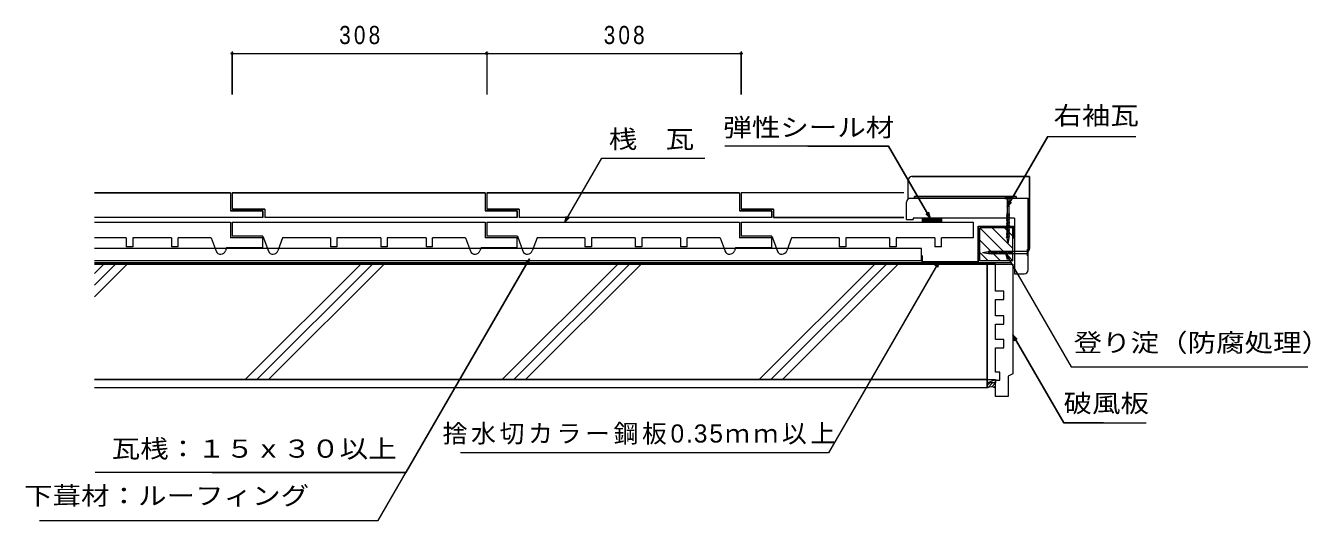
# Model space of a CAD drawing. Units: millimetres, scale not verified. Extents: x -382 to 655, y -498 to -98.
import ezdxf
from ezdxf.enums import TextEntityAlignment as Align

# ---------------------------------------------------------------- set-up
doc = ezdxf.new("R2010")
doc.units = ezdxf.units.MM
doc.header["$LTSCALE"] = 10
doc.layers.add('0-0_LAYER002', color=4, linetype='Continuous', lineweight=18)
doc.styles.add('2', font='')
doc.styles.get('2').set_extended_font_data('2')

msp = doc.modelspace()

# ---------------------------------------------------------------- linework, layer by layer
at = {"layer": '0-0_LAYER002', "color": 2}
for p, q in [((-215.34, -118.57), (-215.34, -153.57)), ((-215.34, -120.23), (-10.01, -120.23)), ((-10.01, -118.57), (-10.01, -153.57)), ((-10.01, -120.23), (195.32, -120.23)), ((195.32, -118.57), (195.32, -153.57)), ((330.1, -237.17), (330.1, -222.98)), ((333.33, -219.75), (428.16, -219.75)), ((428.16, -277.79), (428.16, -219.75)), ((-216.68, -232.82), (-326.43, -232.82)), ((-216.68, -232.82), (-216.68, -247.46)), ((-215.34, -232.82), (-215.34, -246.13)), ((-11.34, -232.82), (-215.34, -232.82)), ((-11.34, -232.82), (-11.34, -247.46)), ((-11.34, -232.82), (-11.34, -246.13)), ((-10.01, -232.82), (-10.01, -246.13)), ((193.99, -232.82), (-10.01, -232.82)), ((193.99, -232.82), (193.99, -247.46)), ((195.32, -232.82), (195.32, -246.13)), ((326.63, -232.82), (195.32, -232.82)), ((330.1, -237.17), (335.26, -237.17)), ((335.26, -235.88), (335.26, -237.17)), ((417.19, -235.88), (335.26, -235.88)), ((417.19, -235.88), (417.19, -237.36)), ((-189.13, -246.13), (-215.34, -246.13)), ((-189.13, -246.13), (-189.13, -252.95)), ((16.2, -246.13), (-10.01, -246.13)), ((16.2, -246.13), (16.2, -252.95)), ((221.54, -246.13), (195.32, -246.13)), ((221.54, -246.13), (221.54, -252.95)), ((-190.68, -252.95), (-326.43, -252.95)), ((14.66, -252.95), (-189.13, -252.95)), ((219.99, -252.95), (16.2, -252.95)), ((326.63, -252.95), (221.54, -252.95)), ((341.36, -253.3), (341.36, -256.62)), ((341.36, -253.3), (356.88, -253.3)), ((341.36, -254.13), (356.88, -254.13)), ((341.36, -254.96), (356.88, -254.96)), ((341.36, -255.79), (356.88, -255.79)), ((341.36, -256.62), (356.88, -256.62)), ((356.88, -253.3), (356.88, -256.62)), ((414.63, -287.9), (387.97, -261.24)), ((414.63, -277.91), (397.96, -261.24)), ((414.63, -267.92), (407.96, -261.24)), ((340.91, -277.93), (-326.43, -277.93)), ((340.91, -287.93), (340.91, -277.93)), ((404.64, -287.9), (387.97, -271.23)), ((340.91, -287.93), (-326.43, -287.93)), ((413.83, -289.56), (-326.43, -289.56)), ((341.3, -288.56), (341.3, -283.5)), ((386.58, -288.56), (341.3, -288.56)), ((394.65, -287.9), (387.97, -281.22)), ((400.66, -290.56), (-326.43, -290.56)), ((-326.43, -316.89), (-300.11, -290.57)), ((-326.43, -307.46), (-309.54, -290.57)), ((-326.43, -298.03), (-318.96, -290.57)), ((-204.87, -383.89), (-111.55, -290.57)), ((-195.44, -383.89), (-102.12, -290.57)), ((-186.01, -383.89), (-92.69, -290.57)), ((2.55, -383.89), (95.87, -290.57)), ((11.98, -383.89), (105.3, -290.57)), ((21.41, -383.89), (114.73, -290.57)), ((209.97, -383.89), (303.29, -290.57)), ((219.4, -383.89), (312.72, -290.57)), ((228.82, -383.89), (322.15, -290.57)), ((393.99, -290.56), (393.99, -383.89)), ((393.99, -383.89), (-326.43, -383.89)), ((393.99, -390.56), (-326.43, -390.56)), ((393.99, -383.89), (400.66, -383.89)), ((393.99, -383.89), (393.99, -390.56))]:
    msp.add_line(p, q, dxfattribs=at)
at = {"layer": '0-0_LAYER002', "color": 7}
for p, q in [((-215.34, -153.57), (-215.34, -119.4)), ((-215.34, -120.23), (195.32, -120.23)), ((249.27, -195.19), (182.29, -195.19)), ((442.7, -187.5), (409.95, -244.23)), ((442.7, -187.5), (474.7, -187.5)), ((474.7, -187.5), (513.96, -187.5)), ((109.92, -204.78), (165.97, -204.78)), ((330.1, -237.17), (330.1, -222.98)), ((428.16, -219.75), (333.33, -219.75)), ((428.16, -219.75), (428.16, -277.79)), ((-216.68, -232.82), (-216.68, -247.46)), ((326.63, -232.82), (195.32, -232.82)), ((53.97, -252.95), (54.28, -251.8)), ((341.36, -253.3), (341.36, -256.62)), ((341.36, -253.3), (356.88, -253.3)), ((341.36, -254.13), (356.88, -254.13)), ((341.36, -254.96), (356.88, -254.96)), ((341.36, -255.79), (356.88, -255.79)), ((344.29, -249.76), (347.82, -253.3)), ((356.88, -253.3), (356.88, -256.62)), ((386.58, -259.89), (386.58, -288.56)), ((340.91, -277.93), (-326.43, -277.93)), ((340.91, -287.93), (340.91, -277.93)), ((340.91, -287.93), (-326.43, -287.93)), ((413.25, -289.56), (-326.43, -289.56)), ((-97.52, -497.59), (24.43, -286.37)), ((24.43, -286.37), (20.89, -289.9)), ((24.43, -286.37), (23.14, -291.2)), ((355.06, -288.56), (351.56, -291.96)), ((355.09, -288.43), (353.8, -293.26)), ((409.1, -282.37), (412.4, -285.5)), ((409.12, -282.41), (410.16, -286.8)), ((-326.43, -290.56), (393.99, -290.56)), ((-318.96, -290.57), (-326.43, -298.03)), ((-309.54, -290.57), (-326.43, -307.46)), ((-300.11, -290.57), (-326.43, -316.89)), ((-111.55, -290.57), (-204.87, -383.89)), ((-195.44, -383.89), (-102.12, -290.57)), ((-186.01, -383.89), (-92.69, -290.57)), ((11.98, -383.89), (105.3, -290.57)), ((114.73, -290.57), (21.41, -383.89)), ((209.97, -383.89), (303.29, -290.57)), ((312.72, -290.57), (219.4, -383.89)), ((228.82, -383.89), (322.15, -290.57)), ((414.63, -347.56), (418.17, -351.09)), ((559.72, -373.51), (652.61, -373.51)), ((393.99, -390.56), (-326.43, -390.56)), ((393.99, -390.56), (393.99, -383.89)), ((487.78, -418.83), (522.11, -418.83)), ((120.79, -443.11), (-31.13, -443.11)), ((-231.67, -458.91), (-326.1, -458.91)), ((-231.67, -458.91), (-75.19, -458.91)), ((-370.95, -497.59), (-97.52, -497.59))]:
    msp.add_line(p, q, dxfattribs=at)
at = {"layer": '0-0_LAYER002'}
for p, q in [((332.1, -237.17), (426.93, -237.17)), ((426.93, -295.21), (426.93, -237.17)), ((328.87, -254.59), (328.87, -240.4)), ((-326.43, -256.63), (-216.68, -256.63)), ((-216.68, -256.63), (-216.68, -269.27)), ((-216.68, -256.63), (-216.68, -267.94)), ((-215.34, -256.63), (-141.46, -256.63)), ((-215.34, -256.63), (-215.34, -267.94)), ((-141.29, -256.63), (-11.34, -256.63)), ((-11.34, -256.63), (-11.34, -269.27)), ((-11.34, -256.63), (-11.34, -267.94)), ((-10.01, -256.63), (63.87, -256.63)), ((-10.01, -256.63), (-10.01, -267.94)), ((63.87, -256.63), (193.99, -256.63)), ((193.99, -256.63), (193.99, -269.27)), ((193.99, -256.63), (193.99, -267.94)), ((195.32, -256.63), (269.21, -256.63)), ((195.32, -256.63), (195.32, -267.94)), ((269.21, -256.63), (382.63, -256.63)), ((328.87, -254.59), (334.04, -254.59)), ((334.04, -253.3), (334.04, -254.59)), ((415.97, -253.3), (334.04, -253.3)), ((382.63, -256.63), (382.63, -269.27)), ((415.97, -253.3), (415.97, -298.43)), ((-300.88, -269.27), (-326.43, -269.27)), ((-300.88, -269.27), (-300.88, -276.59)), ((-264.27, -269.27), (-295.56, -269.27)), ((-295.56, -269.27), (-295.56, -276.59)), ((-264.27, -269.27), (-264.27, -276.59)), ((-232.33, -269.27), (-258.95, -269.27)), ((-258.95, -276.59), (-258.95, -269.27)), ((-232.33, -269.27), (-228.33, -280.11)), ((-190.54, -267.94), (-215.34, -267.94)), ((-190.54, -267.94), (-186.06, -280.11)), ((-174.73, -269.27), (-178.52, -279.67)), ((-136.15, -269.27), (-174.73, -269.27)), ((-136.15, -269.27), (-136.15, -276.59)), ((-95.55, -269.27), (-130.83, -269.27)), ((-130.83, -269.27), (-130.83, -276.59)), ((-95.55, -269.27), (-95.55, -276.59)), ((-58.94, -269.27), (-90.22, -269.27)), ((-90.22, -269.27), (-90.22, -276.59)), ((-58.94, -269.27), (-58.94, -276.59)), ((-26.99, -269.27), (-53.62, -269.27)), ((-53.62, -276.59), (-53.62, -269.27)), ((-26.99, -269.27), (-23, -280.11)), ((14.79, -267.94), (-10.01, -267.94)), ((14.79, -267.94), (19.28, -280.11)), ((30.61, -269.27), (26.81, -279.67)), ((69.18, -269.27), (30.61, -269.27)), ((69.18, -269.27), (69.18, -276.59)), ((109.78, -269.27), (74.51, -269.27)), ((74.51, -269.27), (74.51, -276.59)), ((109.78, -269.27), (109.78, -276.59)), ((146.39, -269.27), (115.11, -269.27)), ((115.11, -269.27), (115.11, -276.59)), ((146.39, -269.27), (146.39, -276.59)), ((178.34, -269.27), (151.72, -269.27)), ((151.72, -276.59), (151.72, -269.27)), ((178.34, -269.27), (182.34, -280.11)), ((220.13, -267.94), (195.32, -267.94)), ((220.13, -267.94), (224.61, -280.11)), ((235.94, -269.27), (232.15, -279.67)), ((274.52, -269.27), (235.94, -269.27)), ((274.52, -269.27), (274.52, -276.59)), ((315.12, -269.27), (279.84, -269.27)), ((279.84, -269.27), (279.84, -276.59)), ((315.12, -269.27), (315.12, -276.59)), ((351.73, -269.27), (320.44, -269.27)), ((320.44, -269.27), (320.44, -276.59)), ((351.73, -269.27), (351.73, -276.59)), ((382.63, -269.27), (357.05, -269.27)), ((357.05, -276.59), (357.05, -269.27)), ((-295.56, -276.59), (-300.88, -276.59)), ((-258.95, -276.59), (-264.27, -276.59)), ((-219.91, -277.26), (-220.79, -279.67)), ((-190.68, -277.26), (-219.91, -277.26)), ((-130.83, -276.59), (-136.15, -276.59)), ((-90.22, -276.59), (-95.55, -276.59)), ((-53.62, -276.59), (-58.94, -276.59)), ((-14.58, -277.26), (-15.46, -279.67)), ((14.66, -277.26), (-14.58, -277.26)), ((74.51, -276.59), (69.18, -276.59)), ((115.11, -276.59), (109.78, -276.59)), ((151.72, -276.59), (146.39, -276.59)), ((190.75, -277.26), (189.87, -279.67)), ((219.99, -277.26), (190.75, -277.26)), ((279.84, -276.59), (274.52, -276.59)), ((320.44, -276.59), (315.12, -276.59)), ((357.05, -276.59), (351.73, -276.59)), ((415.97, -298.43), (423.71, -298.43))]:
    msp.add_line(p, q, dxfattribs=at)
at = {"layer": '0-0_LAYER002', "color": 1}
for p, q in [((408, -237.73), (408, -237.17)), ((413.58, -237.73), (408, -237.73)), ((409.95, -237.73), (409.95, -269.09)), ((411.63, -269.09), (411.63, -237.73)), ((412.19, -250.54), (409.39, -249.78)), ((412.19, -251.66), (409.39, -250.9)), ((412.19, -252.78), (409.39, -252.02)), ((412.19, -253.9), (409.39, -253.14)), ((412.19, -255.02), (409.39, -254.26)), ((412.19, -256.14), (409.39, -255.38)), ((412.19, -257.26), (409.39, -256.5)), ((412.19, -258.38), (409.39, -257.62)), ((412.19, -259.5), (409.39, -258.74)), ((411.95, -269.51), (409.11, -268.75)), ((412.19, -260.62), (409.39, -259.86)), ((412.19, -261.74), (409.39, -260.98)), ((412.19, -262.86), (409.39, -262.1)), ((412.19, -263.98), (409.39, -263.22)), ((412.19, -265.1), (409.39, -264.34)), ((412.19, -266.22), (409.39, -265.46)), ((412.19, -267.34), (409.39, -266.58)), ((412.19, -268.46), (409.39, -267.7)), ((410.79, -274.13), (409.95, -269.09)), ((410.79, -274.13), (411.63, -269.09)), ((394.59, -282.29), (395.35, -279.45)), ((395.65, -282.53), (396.4, -279.73)), ((396.77, -282.53), (397.52, -279.73)), ((397.89, -282.53), (398.64, -279.73)), ((399.01, -282.53), (399.76, -279.73)), ((400.13, -282.53), (400.88, -279.73)), ((401.25, -282.53), (402, -279.73)), ((402.37, -282.53), (403.12, -279.73)), ((403.49, -282.53), (404.24, -279.73)), ((404.61, -282.53), (405.36, -279.73)), ((405.73, -282.53), (406.48, -279.73)), ((406.85, -282.53), (407.6, -279.73)), ((407.97, -282.53), (408.72, -279.73)), ((409.09, -282.53), (409.84, -279.73)), ((410.21, -282.53), (410.96, -279.73)), ((411.33, -282.53), (412.08, -279.73)), ((412.45, -282.53), (413.2, -279.73)), ((413.57, -282.53), (414.32, -279.73)), ((426.37, -278.34), (426.93, -278.34)), ((426.37, -283.91), (426.37, -278.34)), ((389.97, -281.13), (395.01, -280.29)), ((389.97, -281.13), (395.01, -281.97)), ((426.37, -280.29), (395.01, -280.29)), ((395.01, -281.97), (426.37, -281.97)), ((393.99, -386.58), (400.66, -383.89)), ((393.99, -388.51), (395.92, -386.58)), ((394.3, -390.56), (398.27, -386.58)), ((397.58, -389.64), (400.63, -386.58)), ((399.48, -390.09), (400.63, -388.94))]:
    msp.add_line(p, q, dxfattribs=at)
at = {"layer": '0-0_LAYER002', "color": 3}
for p, q in [((400.66, -290.56), (414.63, -290.57)), ((414.63, -290.57), (414.63, -379.09)), ((400.66, -351.48), (400.66, -339.08)), ((400.66, -351.48), (400.66, -341.5)), ((407.31, -351.48), (400.66, -351.48))]:
    msp.add_line(p, q, dxfattribs=at)
at = {"layer": '0-0_LAYER002', "color": 7}
for points in [[(-10.01, -120.23), (-10.01, -119.4), (-10.01, -153.57)], [(195.32, -119.4), (195.32, -153.57), (195.32, -120.23)], [(249.27, -195.19), (314.27, -195.19), (347.82, -253.3), (346.53, -248.47)], [(52.98, -256.63), (82.92, -204.78), (109.92, -204.78)], [(-326.43, -232.82), (-216.68, -232.82), (-216.68, -247.46), (-190.68, -247.46), (-190.68, -252.95), (-326.43, -252.95)], [(-215.34, -232.82), (-215.34, -246.13), (-189.13, -246.13), (-189.13, -252.95)], [(-215.34, -232.82), (-11.34, -232.82), (-11.34, -247.46), (14.66, -247.46), (14.66, -252.95), (-189.13, -252.95)], [(-10.01, -232.82), (-10.01, -246.13), (16.2, -246.13), (16.2, -252.95)], [(-10.01, -232.82), (193.99, -232.82), (193.99, -247.46), (219.99, -247.46), (219.99, -252.95), (16.2, -252.95)], [(195.32, -232.82), (195.32, -246.13), (221.54, -246.13), (221.54, -252.95), (326.63, -252.95)], [(330.1, -237.17), (335.26, -237.17), (335.26, -235.88), (417.19, -235.88), (417.19, -237.17)], [(411.24, -239.4), (409.95, -244.23), (413.49, -240.69)], [(53.97, -252.95), (52.98, -256.63), (56.52, -253.09)], [(386.58, -259.89), (415.25, -259.89), (415.25, -269.89)], [(354.96, -288.56), (265.79, -443.11), (120.79, -443.11)], [(341.3, -283.5), (341.3, -288.56), (386.58, -288.56)], [(408.93, -282.2), (461.72, -373.51), (559.72, -373.51)], [(-326.43, -383.89), (393.99, -383.89), (393.99, -290.56), (400.66, -290.57)], [(95.87, -290.57), (2.55, -383.89), (95.87, -290.57)], [(487.78, -418.83), (455.78, -418.83), (414.63, -347.56), (415.93, -352.39)]]:
    msp.add_lwpolyline(points, dxfattribs=at)
at = {"layer": '0-0_LAYER002', "color": 2}
for points in [[(347.82, -253.3), (314.27, -195.19), (249.27, -195.19)], [(409.95, -244.23), (442.7, -187.5), (474.7, -187.5)], [(52.98, -256.63), (82.92, -204.78), (109.92, -204.78)], [(-190.68, -252.95), (-190.68, -247.46), (-216.68, -247.46)], [(14.66, -252.95), (14.66, -247.46), (-11.34, -247.46)], [(219.99, -252.95), (219.99, -247.46), (193.99, -247.46)], [(346.53, -248.47), (347.82, -253.3), (344.29, -249.76)], [(413.49, -240.69), (409.95, -244.23), (411.24, -239.4)], [(56.52, -253.09), (52.98, -256.63), (54.28, -251.8)], [(386.58, -288.56), (386.58, -259.89), (415.25, -259.89), (415.25, -269.89)], [(24.43, -286.37), (-75.19, -458.91), (-231.67, -458.91)], [(20.89, -289.9), (24.43, -286.37), (23.14, -291.2)], [(355.09, -288.43), (265.79, -443.11), (120.79, -443.11)], [(351.56, -291.96), (355.09, -288.43), (353.8, -293.26)], [(410.16, -286.8), (408.87, -281.97), (412.4, -285.5)], [(408.87, -281.97), (461.72, -373.51), (559.72, -373.51)], [(415.93, -352.39), (414.63, -347.56), (418.17, -351.09)], [(414.63, -347.56), (455.78, -418.83), (487.78, -418.83)]]:
    msp.add_lwpolyline(points, dxfattribs=at)
at = {"layer": '0-0_LAYER002', "color": 1}
for points in [[(413.58, -237.73), (413.58, -237.17), (408, -237.17)], [(426.37, -283.91), (426.93, -283.91), (426.93, -278.34)]]:
    msp.add_lwpolyline(points, dxfattribs=at)
at = {"layer": '0-0_LAYER002'}
for points in [[(-190.68, -277.26), (-190.68, -269.27), (-216.68, -269.27)], [(14.66, -277.26), (14.66, -269.27), (-11.34, -269.27)], [(219.99, -277.26), (219.99, -269.27), (193.99, -269.27)]]:
    msp.add_lwpolyline(points, dxfattribs=at)
at = {"layer": '0-0_LAYER002', "color": 3}
for points in [[(414.63, -287.91), (414.63, -261.24), (387.97, -261.24)], [(414.63, -287.91), (387.97, -287.91), (387.97, -261.24)], [(400.66, -339.08), (407.31, -339.08), (407.31, -332.43), (400.66, -332.43), (400.66, -319.12), (407.31, -319.12), (407.31, -312.46), (400.66, -312.46), (400.66, -290.57)], [(414.63, -379.09), (410.92, -381.2), (410.92, -397.48), (400.66, -397.48), (400.66, -384.38), (403.99, -384.38), (403.99, -377.73), (400.66, -377.73), (400.66, -358.14), (407.31, -358.14), (407.31, -351.48)]]:
    msp.add_lwpolyline(points, dxfattribs=at)
at = {"layer": '0-0_LAYER002', "color": 1}
msp.add_lwpolyline([(393.99, -383.89), (400.63, -383.89), (400.63, -386.58), (393.99, -386.58)], close=True, dxfattribs=at)
at = {"layer": '0-0_LAYER002', "color": 2}
for centre in [(-215.34, -120.23), (-10.01, -120.23), (-10.01, -120.23), (195.32, -120.23)]:
    msp.add_circle(centre, 0.833, dxfattribs=at)
for centre, radius, start, end in [((333.33, -222.98), 3.23, 90, 180), ((424.93, -277.79), 3.23, 308.28845, 0), ((397.17, -395.5), 5.88, 54.11552, 122.77924)]:
    msp.add_arc(centre, radius, start, end, dxfattribs=at)
at = {"layer": '0-0_LAYER002', "color": 7}
for centre, radius, start, end in [((333.1, -222.75), 3, 85.63247, 184.36753), ((424.75, -277.7), 3.41, 309.78765, 358.5008)]:
    msp.add_arc(centre, radius, start, end, dxfattribs=at)
at = {"layer": '0-0_LAYER002'}
for centre, radius, start, end in [((332.1, -240.4), 3.23, 90, 180), ((-224.64, -278.59), 3.99, 199.47122, 344.27761), ((-182.41, -278.59), 3.99, 199.47122, 344.27761), ((-19.31, -278.59), 3.99, 199.47122, 344.27761), ((22.92, -278.59), 3.99, 199.47122, 344.27761), ((186.03, -278.59), 3.99, 199.47122, 344.27761), ((228.25, -278.59), 3.99, 199.47122, 344.27761), ((423.71, -295.21), 3.23, 270, 0)]:
    msp.add_arc(centre, radius, start, end, dxfattribs=at)

# ---------------------------------------------------------------- texts
at = {"layer": '0-0_LAYER002', "color": 7, "style": '2', "width": 1.15}
for s, p in [('右袖瓦', (447.35, -182.23)), ('弾性シール材', (180.93, -191.74)), ('桟\u3000瓦', (88.49, -201.26)), ('登り淀（防腐処理）', (463.66, -365.73)), ('破風板', (455.51, -414.67)), ('\u3000瓦桟：１５ｘ３０以上\u3000\u3000', (-335.61, -451.37)), ('\u3000下葺材：ルーフィング', (-406.3, -489.43))]:
    msp.add_text(s, height=14.66, dxfattribs=at).set_placement(p, align=Align.BOTTOM_LEFT)
at = {"layer": '0-0_LAYER002', "color": 7, "char_height": 14.66, "attachment_point": 7, "style": '2'}
for s, insert in [('\\T1.28;\\W0.85;308', (-129, -112.9)), ('\\T1.28;\\W0.85;308', (84.42, -112.9)), ('\\T1.15;捨水切カラー鋼板0.35ｍｍ以上', (-45.59, -436.41))]:
    msp.add_mtext(s, dxfattribs=dict(at, insert=insert))

doc.saveas('drawing.dxf')
